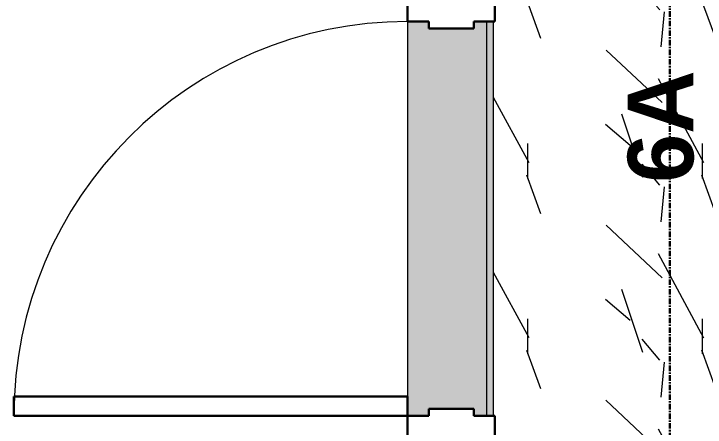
# Model space of a CAD drawing. Header units: inches. Extents: x -4110 to -1807, y 9775 to 11251.
# Drawn here: x -3541.3 to -3478.1, y 10969.4 to 11007.1 of the extents above; entities that cross this region are included whole.
import ezdxf

# ---------------------------------------------------------------- set-up
doc = ezdxf.new("R2010")
doc.units = ezdxf.units.IN
doc.header["$MEASUREMENT"] = 0
doc.linetypes.add('Grid Line 1_2_', pattern=[0.875, 0.5, -0.125, 0.125, -0.125])
for name, color, linetype, lineweight in [('0-1', 7, 'Continuous', 5), ('A-CLNG-PATT-1', 252, 'Continuous', 18), ('A-DOOR', 31, 'Continuous', 18), ('A-DOOR-6', 31, 'Continuous', 30), ('A-DOOR-7', 31, 'Continuous', 9), ('A-DOOR-FRAM-4', 31, 'Continuous', 30), ('G-ANNO-SYMB-3', 111, 'Continuous', 9), ('I-WALL', 2, 'Continuous', 18), ('I-WALL-4', 2, 'Continuous', 5), ('S-GRID-1', 1, 'Grid Line 1_2_', 30)]:
    doc.layers.add(name, color=color, linetype=linetype, lineweight=lineweight)
doc.styles.add('Century Gothic_B', font='GOTHICB.TTF', dxfattribs={"height": 6})

# ---------------------------------------------------------------- blocks, each defined once
blk = doc.blocks.new('CTR - 1st Phase - Structure_rvt-1-ENLARGED RCP - 2ND FLOOR PLAN - WEST')
at = {"layer": 'S-GRID-1'}
blk.add_line((-3481.324, 9774.882), (-3481.324, 11217.926), dxfattribs=at)
blk = doc.blocks.new('HOLLOW METAL - UNIT DOOR-2191977-ENLARGED RCP - 2ND FLOOR PLAN - WEST')
at = {"layer": 'A-DOOR-6'}
for p, q in [((16.25, -3.875), (18, -3.875)), ((16.25, -39.875), (16.25, -3.875)), ((18, -3.875), (18, -39.875)), ((18, -39.875), (16.25, -39.875))]:
    blk.add_line(p, q, dxfattribs=at)
at = {"layer": 'A-DOOR-7'}
blk.add_arc((18, -3.875), 36, 180, 270, dxfattribs=at)
at = {"layer": 'A-DOOR-FRAM-4'}
for p, q in [((-20, 4.125), (-18, 4.125)), ((-20, -3.875), (-20, 4.125)), ((-18, 4.125), (-18, 2.1875)), ((18, 4.125), (20, 4.125)), ((18, 2.1875), (18, 4.125)), ((20, 4.125), (20, -3.875)), ((-18, 2.1875), (-17.375, 2.1875)), ((-17.375, 2.1875), (-17.375, -1.9375)), ((17.375, 2.1875), (18, 2.1875)), ((17.375, -1.9375), (17.375, 2.1875)), ((-18, -1.9375), (-18, -3.875)), ((-17.375, -1.9375), (-18, -1.9375)), ((18, -1.9375), (17.375, -1.9375)), ((18, -3.875), (18, -1.9375)), ((-18, -3.875), (-20, -3.875)), ((20, -3.875), (18, -3.875))]:
    blk.add_line(p, q, dxfattribs=at)

msp = doc.modelspace()

# ---------------------------------------------------------------- hatches: boundary and pattern name
at = {"layer": 'A-CLNG-PATT-1'}
h = msp.add_hatch(dxfattribs=at)
h.set_pattern_fill('FP_91', color=256, style=0, pattern_type=2)
h.set_pattern_definition([(108.435, (4.16, 0), (-16.000521, 32.0003383), [6.072, -44.525]), (139.399, (2.24, 5.76), (-96.00016541, 79.9998798), [2.95, -144.562]), (136.848, (16, 7.68), (-240.00202852, 223.9982064), [7.018, -343.889]), (109.983, (10.88, 12.48), (-47.99971113, 127.99986808), [3.746, -183.53]), (90, (9.6, 0), (-16, 16), [3.2, -12.8]), (118.443, (9.6, 3.2), (112.0002199, -207.99937941), [8.734, -427.981]), (84.289, (5.44, 10.88), (-16.00092206, -143.99947947), [3.216, -157.582]), (129.806, (5.76, 14.08), (64.00060153, -80.0001644), [2.499, -122.465])])
h.paths.add_polyline_path([(-3469.291, 10946.971), (-3435.324, 10946.971), (-3435.324, 10967.189), (-3479.424, 10967.189), (-3479.424, 10946.971), (-3471.379, 10946.971)], flags=0)
h.paths.add_polyline_path([(-3497.424, 10967.852), (-3435.324, 10967.852), (-3435.324, 11007.852), (-3497.299, 11007.852), (-3497.299, 11006.439), (-3497.424, 11006.439), (-3497.424, 10970.439), (-3497.299, 10970.439), (-3497.299, 10968.439), (-3497.424, 10968.439), (-3497.424, 10968.25)], flags=0)
h.paths.add_polyline_path([(-3454.539, 11008.352), (-3435.324, 11008.352), (-3435.324, 11023.102), (-3497.424, 11023.102), (-3497.424, 11008.439), (-3497.299, 11008.439), (-3497.299, 11008.352), (-3458.627, 11008.352)], flags=0)
at = {"layer": 'I-WALL-4'}
msp.add_hatch(color=256, dxfattribs=at).paths.add_polyline_path([(-3499.236, 10970.439), (-3498.049, 10970.439), (-3498.049, 11006.439), (-3499.236, 11006.439), (-3499.236, 11005.814), (-3503.361, 11005.814), (-3503.361, 11006.439), (-3505.299, 11006.439), (-3505.299, 10970.439), (-3503.361, 10970.439), (-3503.361, 10971.064), (-3499.236, 10971.064)], flags=0)
h = msp.add_hatch(color=256, dxfattribs=at)
h.paths.add_polyline_path([(-3498.049, 10967.189), (-3497.424, 10967.189), (-3497.424, 10968.439), (-3498.049, 10968.439), (-3498.049, 10967.852)], flags=0)
h.paths.add_polyline_path([(-3498.049, 10970.439), (-3497.424, 10970.439), (-3497.424, 11006.439), (-3498.049, 11006.439), (-3498.049, 10989.169)], flags=0)

# ---------------------------------------------------------------- linework, layer by layer
at = {"layer": 'I-WALL'}
for p, q in [((-3505.299, 11006.439), (-3505.299, 10972.189)), ((-3498.049, 10970.439), (-3498.049, 11006.439)), ((-3497.424, 10970.439), (-3497.424, 11006.439))]:
    msp.add_line(p, q, dxfattribs=at)

# ---------------------------------------------------------------- block references
at = {"layer": '0-1'}
msp.add_blockref('CTR - 1st Phase - Structure_rvt-1-ENLARGED RCP - 2ND FLOOR PLAN - WEST', (0, 0), dxfattribs=at)
at = {"layer": 'A-DOOR', "rotation": 270.0000000000112}
msp.add_blockref('HOLLOW METAL - UNIT DOOR-2191977-ENLARGED RCP - 2ND FLOOR PLAN - WEST', (-3501.424, 10988.439), dxfattribs=at)

# ---------------------------------------------------------------- texts
at = {"layer": 'G-ANNO-SYMB-3', "insert": (-3485.157, 10991.72), "char_height": 6, "width": 13.534, "attachment_point": 1, "rotation": 90, "style": 'Century Gothic_B'}
msp.add_mtext('6A', dxfattribs=at)

doc.saveas('drawing.dxf')
